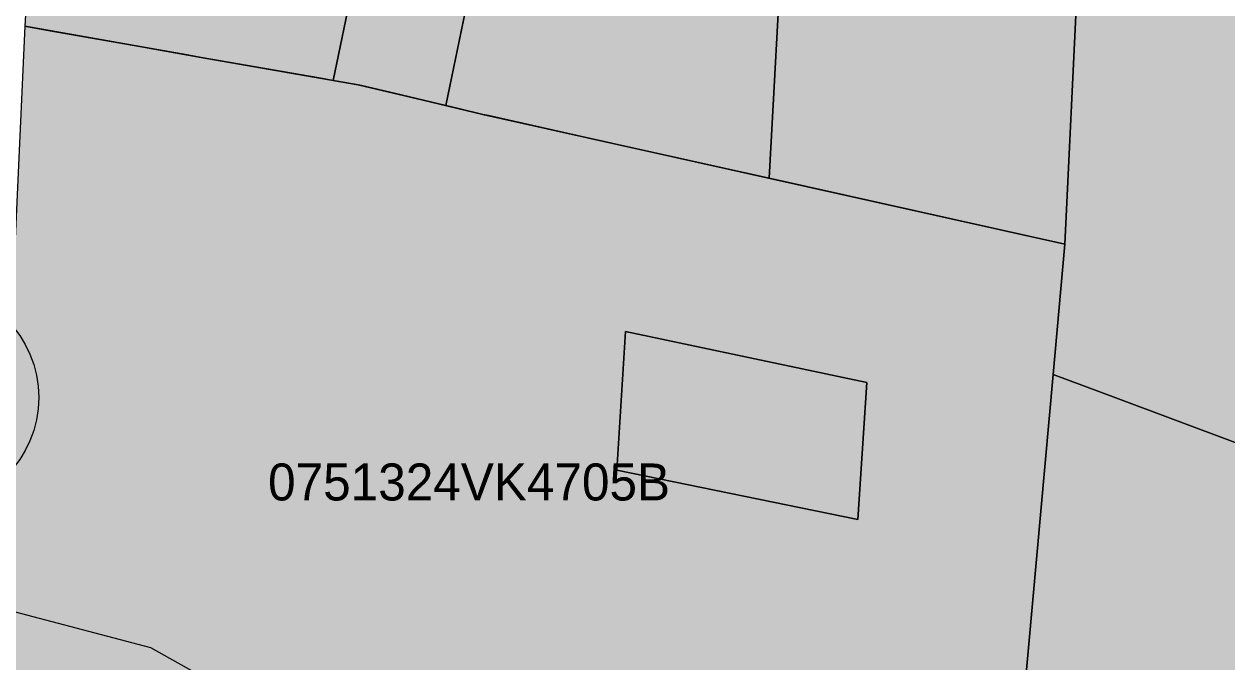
# Model space of a CAD drawing. Header units: metres. Extents: x -6 to 1255, y -2 to 532.
# Drawn here: x 888.79 to 921.28, y 484.73 to 501.97 of the extents above; entities that cross this region are included whole.
import ezdxf

# ---------------------------------------------------------------- set-up
doc = ezdxf.new("R2010")
doc.units = ezdxf.units.M
doc.header["$MEASUREMENT"] = 0
for name, color, linetype, lineweight, true_color in [('TPX_BUILDINGS', 7, 'CONTINUOUS', 0, 0x000000), ('TPX_BUILDINGS_HATCH', 7, 'CONTINUOUS', 0, 0xf0f0f0), ('TPX_BUILDINGS_SHADOWS_HATCH', 7, 'CONTINUOUS', 0, 0x000000), ('TPX_BUILDINGS_SHADOWS_OUTLINES', 7, 'CONTINUOUS', 0, 0x000000), ('TPX_CADASTRES', 7, 'CONTINUOUS', 0, 0x646464), ('TPX_CADASTRES_TEXT', 7, 'CONTINUOUS', 0, 0x000000), ('TPX_RELIEF_CONTOUR_LINES', 7, 'CONTINUOUS', 0, 0x969696), ('TPX_VEGETATION_TREES_INDIVIDUAL', 7, 'CONTINUOUS', 0, 0x136734)]:
    doc.layers.add(name, color=color, linetype=linetype, lineweight=lineweight, true_color=true_color)

# ---------------------------------------------------------------- blocks, each defined once
blk = doc.blocks.new('TREETR004_CR030')
at = {"layer": 'TPX_VEGETATION_TREES_INDIVIDUAL'}
for radius in [3, 0.375]:
    blk.add_circle((0, 0, 0.036), radius, dxfattribs=at)

msp = doc.modelspace()

# ---------------------------------------------------------------- hatches: boundary and pattern name
at = {"layer": 'TPX_BUILDINGS_HATCH'}
for points in [[(889.232, 508.906), (888.812, 501.906), (889.502, 501.784), (891.922, 501.356), (893.201, 501.131), (893.572, 501.066), (896.751, 500.511), (897.142, 500.443), (897.672, 503.006), (897.962, 504.356), (901.002, 503.726), (900.722, 502.376), (900.182, 499.763), (900.562, 499.673), (901.182, 499.526), (901.339, 499.491), (904.289, 498.832), (908.222, 497.954), (908.913, 497.799), (909.283, 504.569), (908.592, 504.746), (904.782, 505.726), (902.532, 506.306), (900.062, 506.866), (896.492, 507.666), (893.082, 508.246), (891.112, 508.586), (889.923, 508.788), (889.232, 508.906)], [(906.762, 476.406), (906.582, 475.106), (928.422, 466.855), (928.942, 469.245), (930.192, 474.955), (930.462, 476.165), (931.542, 481.095), (932.532, 485.645), (932.712, 486.465), (918.282, 491.865), (916.582, 492.495), (915.582, 481.415), (907.652, 483.556), (907.422, 481.716), (906.962, 478.006), (906.912, 477.636), (906.762, 476.406)]]:
    msp.add_hatch(color=256, dxfattribs=at).paths.add_polyline_path(points)
h = msp.add_hatch(color=256, dxfattribs=at)
h.paths.add_polyline_path([(888.292, 490.426), (887.902, 481.626), (891.492, 480.646), (892.159, 480.461), (893.082, 480.206), (903.772, 477.266), (904.26, 477.125), (904.67, 484.355), (907.652, 483.556), (915.582, 481.415), (916.582, 492.495), (916.902, 496.015), (908.913, 497.799), (908.222, 497.954), (904.289, 498.832), (901.339, 499.491), (901.182, 499.526), (900.562, 499.673), (900.182, 499.763), (898.822, 500.086), (897.909, 500.303), (897.812, 500.326), (897.142, 500.443), (896.751, 500.511), (893.572, 501.066), (893.201, 501.131), (891.922, 501.356), (889.502, 501.784), (888.812, 501.906), (888.292, 490.426)])
h.paths.add_polyline_path([(904.8, 489.915), (905.04, 493.655), (911.55, 492.285), (911.31, 488.575), (904.8, 489.915)], flags=16)
at = {"layer": 'TPX_BUILDINGS_SHADOWS_HATCH'}
for points in [[(909.283, 504.569), (908.913, 497.799), (916.902, 496.015), (916.582, 492.495), (918.282, 491.865), (932.712, 486.465), (932.532, 485.645), (934.852, 485.105), (935.332, 487.555), (933.092, 488.185), (933.442, 489.785), (941.772, 487.245), (944.902, 486.335), (945.382, 488.535), (942.152, 489.235), (942.372, 490.425), (930.422, 493.535), (930.202, 490.395), (923.042, 492.435), (924.232, 502.025), (919.932, 502.605), (920.422, 506.306), (919.392, 506.446), (918.702, 502.766), (917.232, 502.966), (913.502, 503.486), (911.162, 504.086), (909.283, 504.569)], [(897.672, 503.006), (897.142, 500.443), (897.812, 500.326), (900.182, 499.763), (901.002, 503.726), (897.962, 504.356), (897.672, 503.006)], [(905.04, 493.655), (904.8, 489.915), (911.31, 488.575), (911.55, 492.285), (905.04, 493.655)]]:
    msp.add_hatch(color=256, dxfattribs=at).paths.add_polyline_path(points)

# ---------------------------------------------------------------- linework, layer by layer
at = {"layer": 'TPX_BUILDINGS', "elevation": 0.042}
for points in [[(889.232, 508.906), (888.812, 501.906), (889.502, 501.784), (891.922, 501.356), (893.201, 501.131), (893.572, 501.066), (896.751, 500.511), (897.142, 500.443), (897.672, 503.006)], [(900.722, 502.376), (900.182, 499.763), (900.562, 499.673), (901.182, 499.526), (901.339, 499.491), (904.289, 498.832), (908.222, 497.954), (908.913, 497.799), (909.283, 504.569)], [(915.582, 481.415), (916.582, 492.495), (916.902, 496.015), (908.913, 497.799), (908.222, 497.954), (904.289, 498.832), (901.339, 499.491), (901.182, 499.526), (900.562, 499.673), (900.182, 499.763), (898.822, 500.086), (897.909, 500.303), (897.812, 500.326), (897.142, 500.443), (896.751, 500.511), (893.572, 501.066), (893.201, 501.131), (891.922, 501.356), (889.502, 501.784), (888.812, 501.906), (888.292, 490.426), (887.902, 481.626)]]:
    msp.add_lwpolyline(points, dxfattribs=at)
for points in [[(904.8, 489.915), (905.04, 493.655), (911.55, 492.285), (911.31, 488.575)], [(906.762, 476.406), (906.582, 475.106), (928.422, 466.855), (928.942, 469.245), (930.192, 474.955), (930.462, 476.165), (931.542, 481.095), (932.532, 485.645), (932.712, 486.465), (918.282, 491.865), (916.582, 492.495), (915.582, 481.415), (907.652, 483.556), (907.422, 481.716), (906.962, 478.006), (906.912, 477.636)]]:
    msp.add_lwpolyline(points, close=True, dxfattribs=at)
at = {"layer": 'TPX_BUILDINGS_SHADOWS_OUTLINES', "elevation": 0.039}
msp.add_lwpolyline([(924.232, 502.025), (919.932, 502.605), (920.422, 506.306), (919.392, 506.446), (918.702, 502.766), (917.232, 502.966), (913.502, 503.486), (911.162, 504.086), (909.283, 504.569), (908.913, 497.799), (916.902, 496.015), (916.582, 492.495), (918.282, 491.865), (932.712, 486.465)], dxfattribs=at)
for points in [[(897.672, 503.006), (897.142, 500.443), (897.812, 500.326), (900.182, 499.763), (901.002, 503.726), (897.962, 504.356)], [(905.04, 493.655), (904.8, 489.915), (911.31, 488.575), (911.55, 492.285)]]:
    msp.add_lwpolyline(points, close=True, dxfattribs=at)
at = {"layer": 'TPX_CADASTRES', "elevation": 0.024}
for points in [[(889.232, 508.906), (888.812, 501.906), (891.922, 501.356), (893.572, 501.066), (897.812, 500.326), (898.822, 500.086), (901.182, 499.526), (916.902, 496.016), (917.232, 502.966), (913.502, 503.486), (911.162, 504.086), (904.782, 505.726), (902.532, 506.306), (900.062, 506.866), (896.492, 507.666), (893.082, 508.246), (891.112, 508.586)], [(906.762, 476.406), (906.582, 475.106), (928.422, 466.856), (928.942, 469.246), (930.192, 474.956), (930.462, 476.166), (931.542, 481.096), (932.532, 485.646), (932.712, 486.466), (933.092, 488.186), (933.442, 489.786), (930.202, 490.396), (923.042, 492.436), (924.232, 502.026), (919.932, 502.606), (918.702, 502.766), (917.232, 502.966), (916.902, 496.016), (916.582, 492.496), (915.582, 481.416), (907.652, 483.556), (907.422, 481.716), (906.962, 478.006), (906.912, 477.636)], [(888.292, 490.426), (887.902, 481.626), (891.492, 480.646), (893.082, 480.206), (903.772, 477.266), (906.762, 476.406), (906.912, 477.636), (906.962, 478.006), (907.422, 481.716), (907.652, 483.556), (915.582, 481.416), (916.582, 492.496), (916.902, 496.016), (901.182, 499.526), (898.822, 500.086), (897.812, 500.326), (893.572, 501.066), (891.922, 501.356), (888.812, 501.906)]]:
    msp.add_lwpolyline(points, close=True, dxfattribs=at)
at = {"layer": 'TPX_RELIEF_CONTOUR_LINES', "elevation": 0.045}
msp.add_lwpolyline([(872.224, 490.67), (874.222, 490.67), (876.221, 491.439), (880.217, 491.337), (882.215, 492.306), (884.214, 491.338), (885.102, 488.672), (888.21, 486.174), (892.206, 485.119), (896.203, 482.876), (900.199, 479.928), (904.196, 478.678), (908.192, 478.812), (912.189, 480.178), (916.185, 480.831), (924.178, 481.011)], dxfattribs=at)

# ---------------------------------------------------------------- block references
at = {"layer": 'TPX_VEGETATION_TREES_INDIVIDUAL'}
msp.add_blockref('TREETR004_CR030', (886.188, 491.876, 0.036), dxfattribs=at)

# ---------------------------------------------------------------- texts
at = {"layer": 'TPX_CADASTRES_TEXT'}
msp.add_text('0751324VK4705B', height=1, dxfattribs=at).set_placement((895.383, 489.093, 0.024))

doc.saveas('drawing.dxf')
